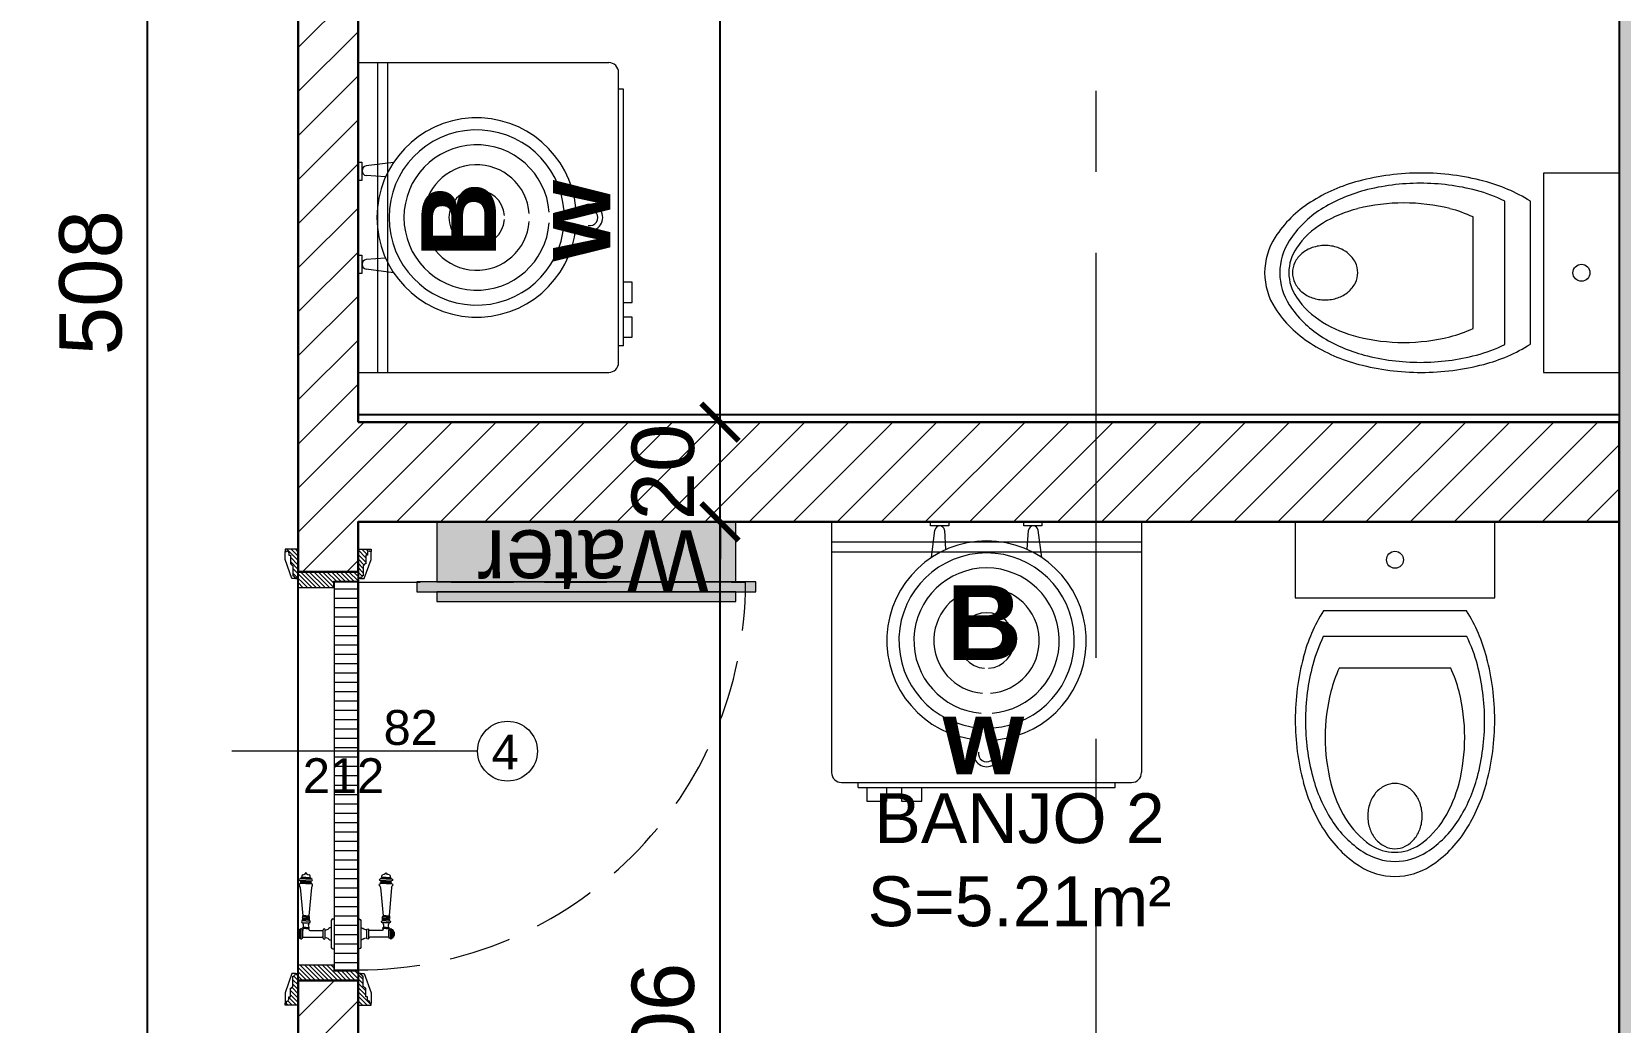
# Model space of a CAD drawing. Header units: centimetres. Extents: x 111832 to 117233, y -55119 to -48329.
# Drawn here: x 113245.9 to 113564.6, y -51906.7 to -51708 of the extents above; entities that cross this region are included whole.
import ezdxf

# ---------------------------------------------------------------- set-up
doc = ezdxf.new("R2010")
doc.units = ezdxf.units.CM
doc.header["$LTSCALE"] = 50
doc.header["$MEASUREMENT"] = 0
for name, pattern in [('AXES', [2, 1.25, -0.25, 0.25, -0.25]), ('CACHE', [0.375, 0.25, -0.125]), ('CONTINU', [0])]:
    doc.linetypes.add(name, pattern=pattern)
doc.layers.get('0').update_dxf_attribs({"color": 8})
for name, color, linetype in [('AXES', 10, 'AXES'), ('BETON COUPE', 3, 'CONTINU'), ('BETON TRAME', 252, 'Continuous'), ('COTE 50ème', 1, 'Continuous'), ('TEXTE', 7, 'Continuous')]:
    doc.layers.add(name, color=color, linetype=linetype)
for name, color, linetype, lineweight in [('BANJO', 160, 'Continuous', 9), ('door', 44, 'Continuous', 5), ('KASETAT_Pen_No__22', 8, 'Continuous', 50), ('MACONNERIE COUPE', 7, 'Continuous', 30), ('MACONNERIE HACHURE', 253, 'Continuous', 13), ('mobilimi', 8, 'Continuous', 9)]:
    doc.layers.add(name, color=color, linetype=linetype, lineweight=lineweight)
doc.layers.add('DEMOL', color=7, linetype='Continuous', lineweight=60, true_color=0xe6ac00)
doc.layers.add('KASETAT_Pen_No__176', color=7, linetype='Continuous', lineweight=15, true_color=0x93a0c6)
doc.layers.add('FMULT', color=150, linetype='Continuous', plot=False)
doc.styles.add('GENERATED_STYLE_1', font='arial.ttf')
doc.styles.add('RS_TEXT_1.50', font='arial.ttf', dxfattribs={"height": 12.5})
doc.styles.add('RS_TXT_50', font='arial.ttf', dxfattribs={"height": 12.5})
doc.dimstyles.new('RS_50CM_LINEAIRE', dxfattribs={"dimscale": 5, "dimtxt": 12.5, "dimasz": 1.5, "dimexe": 1, "dimexo": 2.5, "dimgap": 1, "dimtad": 1, "dimdec": 1, "dimrnd": 0.5, "dimdsep": 46, "dimtxsty": 'RS_TXT_50', "dimblk1": 'ARCHTICK', "dimblk2": 'ARCHTICK', "dimsah": 1, "dimcen": 2.5, "dimdle": 1, "dimclrt": 4, "dimadec": 0, "dimazin": 2, "dimtfac": 1, "dimtdec": 1, "dimtix": 1, "dimtmove": 2, "dimatfit": 3, "dimfxl": 1, "dimtolj": 1, "dimtzin": 0, "dimarcsym": 0})

# ---------------------------------------------------------------- blocks, each defined once
blk = doc.blocks.new('UniTAZZ_3')
at = {"layer": 'BANJO'}
for p, q in [((-152, 200), (-152, -200)), ((0, 200), (-152, 200)), ((0, -200), (0, 200)), ((-229.8, -144), (-229.8, 143.8)), ((-178.5, -143.6), (-178.5, 143.6)), ((-293.4, -111.7), (-293.4, 111.9)), ((-152, -200), (0, -200))]:
    blk.add_line(p, q, dxfattribs=at)
blk.add_circle((-76, 0), 17, dxfattribs=at)
for centre, radius, start, end in [((-397.3, -291.1), 491.2, 90, 104.7867), ((-397.3, -291.1), 491.2, 75.2133, 90), ((-435.1, -147.6), 342.9, 104.7867, 122.5078), ((-433.2, -132.6), 307.7, 104.7867, 122.5078), ((-399.2, -261.3), 440.9, 90, 104.7867), ((-399.2, -261.3), 440.9, 75.2133, 90), ((-365.2, -132.6), 307.7, 63.9053, 75.2133), ((-359.4, -147.6), 342.9, 58.1489, 75.2133), ((-492.9, -57), 235.4, 122.5078, 146.9765), ((-462, -120.6), 256.9, 104.1209, 121.2723), ((-432.4, -238.1), 378.1, 90, 104.1209), ((-432.4, -238.1), 378.1, 75.8791, 90), ((-402.8, -120.6), 256.9, 64.7964, 75.8791), ((-485, -51.2), 211.3, 122.5078, 146.9765), ((-507, -46.4), 170.2, 121.2723, 145.7058), ((-580.5, 0), 130.9, 146.9765, 180), ((-563.6, -0.1), 117.5, 146.9765, 180), ((-575.2, 0.1), 87.7, 145.7058, 180), ((-600.3, -4.6), 56.5, 129.8827, 153.6325), ((-594.2, -11.9), 66, 109.092, 129.8827), ((-590.2, -23.4), 78.1, 90, 109.092), ((-590.2, -23.4), 78.1, 70.908, 90), ((-586.2, -11.9), 66, 50.1173, 70.908), ((-580.1, -4.6), 56.5, 26.3675, 50.1173), ((-580.5, 0), 130.9, 180, 213.0235), ((-575.2, 0.1), 87.7, 180, 214.2942), ((-609.7, 0.1), 46, 153.6325, 180), ((-609.7, 0.1), 46, 180, 206.3675), ((-570.7, 0.1), 46, 0, 26.3675), ((-570.7, 0.1), 46, 333.6325, 0), ((-563.6, -0.1), 117.5, 180, 213.0235), ((-600.3, 4.7), 56.5, 206.3675, 230.1173), ((-580.1, 4.7), 56.5, 309.8827, 333.6325), ((-507, 46.6), 170.2, 214.2942, 238.7277), ((-594.2, 12), 66, 230.1173, 250.908), ((-590.2, 23.5), 78.1, 250.908, 270), ((-590.2, 23.5), 78.1, 270, 289.092), ((-586.2, 12), 66, 289.092, 309.8827), ((-492.9, 57), 235.4, 213.0235, 237.4922), ((-485, 51), 211.3, 213.0235, 237.4922), ((-433.2, 132.3), 307.7, 237.4922, 255.2133), ((-462, 120.7), 256.9, 238.7277, 255.8791), ((-402.8, 120.7), 256.9, 284.1209, 295.2036), ((-435.1, 147.6), 342.9, 237.4922, 255.2133), ((-432.4, 238.2), 378.1, 255.8791, 270), ((-432.4, 238.2), 378.1, 270, 284.1209), ((-365.2, 132.3), 307.7, 284.7867, 296.0947), ((-359.4, 147.6), 342.9, 284.7867, 301.8511), ((-397.3, 291.1), 491.2, 255.2133, 270), ((-399.2, 261.1), 440.9, 255.2133, 270), ((-399.2, 261.1), 440.9, 270, 284.7867), ((-397.3, 291.1), 491.2, 270, 284.7867)]:
    blk.add_arc(centre, radius, start, end, dxfattribs=at)
blk = doc.blocks.new('A$C7560ca7f')
at = {"layer": 'AXES', "lineweight": 5, "ltscale": 1.3}
blk.add_line((-495, 1580), (-495, -1344.97), dxfattribs=at)
blk = doc.blocks.new('_ArchTick')
at = {"color": 0, "linetype": 'ByBlock', "const_width": 0.15}
blk.add_lwpolyline([(-0.5, -0.5), (0.5, 0.5)], dxfattribs=at)
blk = doc.blocks.new('*D927')
at = {"layer": 'COTE 50ème', "color": 0, "lineweight": -2, "ltscale": 0.5, "transparency": 16777216}
for p, q in [((112450.11, -50327.36), (112450.11, -52042.36)), ((113381.87, -50332.36), (112445.11, -50332.36)), ((112611.87, -52037.36), (112445.11, -52037.36))]:
    blk.add_line(p, q, dxfattribs=at)
at = {"layer": 'Defpoints', "color": 0, "ltscale": 0.5, "transparency": 16777216}
for p in [(113394.37, -50332.36), (112450.11, -52037.36), (112624.37, -52037.36)]:
    blk.add_point(p, dxfattribs=at)
at = {"layer": 'COTE 50ème', "color": 0, "lineweight": -2, "ltscale": 0.5, "transparency": 16777216, "xscale": 7.5, "yscale": 7.5, "zscale": 7.5}
for p, rotation in [((112450.11, -50332.36), 90), ((112450.11, -52037.36), 270)]:
    blk.add_blockref('_ArchTick', p, dxfattribs=dict(at, rotation=rotation))
at = {"layer": 'COTE 50ème', "color": 4, "ltscale": 0.5, "transparency": 16777216, "insert": (112438.72, -51184.86), "char_height": 12.5, "attachment_point": 5, "rotation": 90, "style": 'RS_TXT_50'}
blk.add_mtext('\\A1;1705', dxfattribs=at)
blk = doc.blocks.new('*D957')
at = {"layer": 'COTE 50ème', "color": 0, "lineweight": -2, "ltscale": 0.5, "transparency": 16777216}
for p, q in [((113383.98, -52017.36), (113383.98, -51801.36)), ((113393.87, -51806.36), (113378.98, -51806.36)), ((113379.37, -52012.36), (113388.98, -52012.36))]:
    blk.add_line(p, q, dxfattribs=at)
at = {"layer": 'Defpoints', "color": 0, "ltscale": 0.5, "transparency": 16777216}
for p in [(113383.98, -51806.36), (113406.37, -51806.36), (113366.87, -52012.36)]:
    blk.add_point(p, dxfattribs=at)
at = {"layer": 'COTE 50ème', "color": 0, "lineweight": -2, "ltscale": 0.5, "transparency": 16777216, "xscale": 7.5, "yscale": 7.5, "zscale": 7.5}
for p, rotation in [((113383.98, -51806.36), 90), ((113383.98, -52012.36), 270)]:
    blk.add_blockref('_ArchTick', p, dxfattribs=dict(at, rotation=rotation))
at = {"layer": 'COTE 50ème', "color": 4, "ltscale": 0.5, "transparency": 16777216, "insert": (113372.6, -51909.36), "char_height": 12.5, "attachment_point": 5, "rotation": 90, "style": 'RS_TXT_50'}
blk.add_mtext('\\A1;206', dxfattribs=at)
blk = doc.blocks.new('*D958')
at = {"layer": 'COTE 50ème', "color": 0, "lineweight": -2, "ltscale": 0.5, "transparency": 16777216}
for p, q in [((113383.98, -51786.36), (113383.98, -51778.86)), ((113393.87, -51786.36), (113378.98, -51786.36)), ((113383.98, -51806.36), (113383.98, -51786.36)), ((113393.87, -51806.36), (113378.98, -51806.36)), ((113383.98, -51806.36), (113383.98, -51813.86))]:
    blk.add_line(p, q, dxfattribs=at)
at = {"layer": 'Defpoints', "color": 0, "ltscale": 0.5, "transparency": 16777216}
for p in [(113383.98, -51786.36), (113406.37, -51786.36), (113406.37, -51806.36)]:
    blk.add_point(p, dxfattribs=at)
at = {"layer": 'COTE 50ème', "color": 0, "lineweight": -2, "ltscale": 0.5, "transparency": 16777216, "xscale": 7.5, "yscale": 7.5, "zscale": 7.5}
for p, rotation in [((113383.98, -51786.36), 270), ((113383.98, -51806.36), 90)]:
    blk.add_blockref('_ArchTick', p, dxfattribs=dict(at, rotation=rotation))
at = {"layer": 'COTE 50ème', "color": 4, "ltscale": 0.5, "transparency": 16777216, "insert": (113372.6, -51796.36), "char_height": 12.5, "attachment_point": 5, "rotation": 90, "style": 'RS_TXT_50'}
blk.add_mtext('\\A1;20', dxfattribs=at)
blk = doc.blocks.new('*D959')
at = {"layer": 'COTE 50ème', "color": 0, "lineweight": -2, "ltscale": 0.5, "transparency": 16777216}
for p, q in [((113383.98, -51791.36), (113383.98, -51499.36)), ((113362.97, -51504.36), (113388.98, -51504.36)), ((113393.87, -51786.36), (113378.98, -51786.36))]:
    blk.add_line(p, q, dxfattribs=at)
at = {"layer": 'Defpoints', "color": 0, "ltscale": 0.5, "transparency": 16777216}
for p in [(113350.47, -51504.36), (113383.98, -51504.36), (113406.37, -51786.36)]:
    blk.add_point(p, dxfattribs=at)
at = {"layer": 'COTE 50ème', "color": 0, "lineweight": -2, "ltscale": 0.5, "transparency": 16777216, "xscale": 7.5, "yscale": 7.5, "zscale": 7.5}
for p, rotation in [((113383.98, -51504.36), 90), ((113383.98, -51786.36), 270)]:
    blk.add_blockref('_ArchTick', p, dxfattribs=dict(at, rotation=rotation))
at = {"layer": 'COTE 50ème', "color": 4, "ltscale": 0.5, "transparency": 16777216, "insert": (113372.6, -51645.36), "char_height": 12.5, "attachment_point": 5, "rotation": 90, "style": 'RS_TXT_50'}
blk.add_mtext('\\A1;282', dxfattribs=at)
blk = doc.blocks.new('*D968')
at = {"layer": 'COTE 50ème', "color": 0, "lineweight": -2, "ltscale": 0.5, "transparency": 16777216}
for p, q in [((113269.17, -52017.36), (113269.17, -51499.36)), ((113286.87, -51504.36), (113264.17, -51504.36)), ((113286.87, -52012.36), (113264.17, -52012.36))]:
    blk.add_line(p, q, dxfattribs=at)
at = {"layer": 'Defpoints', "color": 0, "ltscale": 0.5, "transparency": 16777216}
for p in [(113269.17, -51504.36), (113299.37, -51504.36), (113299.37, -52012.36)]:
    blk.add_point(p, dxfattribs=at)
at = {"layer": 'COTE 50ème', "color": 0, "lineweight": -2, "ltscale": 0.5, "transparency": 16777216, "xscale": 7.5, "yscale": 7.5, "zscale": 7.5}
for p, rotation in [((113269.17, -51504.36), 90), ((113269.17, -52012.36), 270)]:
    blk.add_blockref('_ArchTick', p, dxfattribs=dict(at, rotation=rotation))
at = {"layer": 'COTE 50ème', "color": 4, "ltscale": 0.5, "transparency": 16777216, "insert": (113257.79, -51758.36), "char_height": 12.5, "attachment_point": 5, "rotation": 90, "style": 'RS_TXT_50'}
blk.add_mtext('\\A1;508', dxfattribs=at)
blk = doc.blocks.new('door900')
at = {"color": 0}
for p, q in [((-9.3, 67.7), (9.3, 67.7)), ((9.3, 65.2), (-9.3, 65.2)), ((-6.8, 71.5), (-6.8, 70.2)), ((-5.5, 71.5), (-6.8, 71.5)), ((-6.8, 70.2), (6.8, 70.2)), ((-5.5, 71.5), (5.5, 71.5)), ((5.5, 71.5), (6.8, 71.5)), ((6.8, 71.5), (6.8, 70.2)), ((22.5, 63.8), (22.5, 49.8)), ((26.5, 56.8), (26.5, 63.8)), ((26.5, 63.8), (29.1, 63.8)), ((26.5, 63.8), (29.1, 63.8)), ((29.1, 63.8), (29.1, 62.8)), ((92.8, 68.1), (36.2, 62.8)), ((101.2, 67.3), (103.2, 68)), ((101.2, 56.8), (101.2, 67.3)), ((103.2, 68), (103.2, 67.7)), ((103.2, 56.8), (103.2, 68)), ((106.5, 68), (105.5, 67.3)), ((105.5, 56.8), (105.5, 67.3)), ((106.5, 56.8), (106.5, 68)), ((110.7, 68), (111.8, 67.3)), ((110.7, 56.8), (110.7, 68)), ((111.8, 56.8), (111.8, 67.3)), ((111.8, 66.2), (113.3, 66.2)), ((113.3, 56.8), (113.3, 66.2)), ((-6.8, 62.7), (-6.8, 24)), ((-6.8, 62.7), (6.8, 62.7)), ((8.7, 62.7), (6.8, 62.7)), ((6.8, 49.1), (6.8, 24)), ((8.7, 50.9), (8.7, 50.9)), ((10.5, 56.8), (10.5, 62.5)), ((10.5, 56.8), (10.5, 51.1)), ((12.7, 56.8), (12.7, 62.5)), ((12.7, 56.8), (12.7, 51.1)), ((26.5, 56.8), (26.5, 49.8)), ((26.5, 49.8), (29.1, 49.8)), ((26.5, 49.8), (29.1, 49.8)), ((29.1, 62.8), (29.1, 56.8)), ((29.1, 50.8), (29.1, 56.8)), ((29.1, 50.8), (29.1, 49.8)), ((29.1, 49.8), (29.1, 49.8)), ((31.1, 62.8), (31.1, 56.8)), ((31.1, 50.8), (31.1, 56.8)), ((34.1, 56.8), (34.1, 62.8)), ((34.1, 62.8), (34.1, 56.8)), ((34.1, 50.8), (34.1, 56.8)), ((34.1, 56.8), (34.1, 50.8)), ((36.2, 56.8), (36.2, 62.8)), ((36.2, 56.8), (36.2, 50.8)), ((92.8, 45.5), (36.2, 50.8)), ((101.2, 56.8), (101.2, 46.3)), ((101.2, 46.3), (103.2, 45.7)), ((103.2, 56.8), (103.2, 46.3)), ((103.2, 45.9), (103.2, 45.7)), ((105.5, 56.8), (105.5, 46.3)), ((106.5, 45.7), (105.5, 46.3)), ((106.5, 56.8), (106.5, 45.7)), ((110.7, 56.8), (110.7, 45.7)), ((110.7, 45.7), (111.8, 46.3)), ((111.8, 56.8), (111.8, 46.3)), ((111.8, 47.5), (113.3, 47.5)), ((113.3, 56.8), (113.3, 47.5)), ((120.5, 56.8), (120.5, 58.6)), ((120.5, 56.8), (120.5, 55)), ((-30, 3), (-30, 0)), ((30, 0), (-30, 0)), ((27, 6), (-27, 6)), ((-8.3, 22.3), (8.3, 22.3)), ((-8.3, 18.3), (8.3, 18.3)), ((30, 3), (30, 0))]:
    blk.add_line(p, q, dxfattribs=at)
for centre, radius, start, end in [((-9.3, 66.5), 1.25, 90, 270), ((-6.8, 67.7), 2.51, 90.115, 179.885), ((-6.8, 65.2), 2.51, 180.115, 269.885), ((0, 64), 9.29, 53.4104, 126.5896), ((6.8, 67.7), 2.51, 0.115, 89.885), ((6.8, 65.2), 2.51, 270.115, 359.885), ((9.3, 66.5), 1.25, 270, 90), ((16.7, 70.5), 8.83, 243.5466, 311.3694), ((24.5, 63.7), 2.01, 4.1469, 175.8531), ((30.1, 62.8), 1.03, 0, 180.0014), ((32.6, 62.8), 1.48, 0, 180), ((35.2, 62.8), 1.03, 0, 180), ((93.1, 72.5), 4.4, 266.3976, 315.6468), ((98.3, 67.4), 2.89, 358.3861, 135.6468), ((104.3, 67.6), 1.15, 170.914, 348.1019), ((108.6, 68), 2.1, 0, 180), ((115.5, 62.5), 2.84, 13.4568, 140.4953), ((8.7, 49), 1.91, 88.7426, 178.1515), ((8.6, 64.9), 2.15, 272.7029, 297.6142), ((8.6, 48.8), 2.15, 62.3858, 87.2971), ((10, 62.5), 0.561, 3.7097, 127.9634), ((10, 51.1), 0.561, 232.0366, 356.2903), ((11.6, 62.5), 1.1, 0.0106, 179.9894), ((11.6, 51.1), 1.1, 180.0106, 359.9894), ((16.7, 43.2), 8.83, 48.6306, 116.4534), ((24.5, 50), 2.01, 184.1469, 355.8531), ((30.1, 50.8), 1.03, 179.9972, 0), ((32.6, 50.8), 1.48, 180, 0), ((32.6, 62.8), 1.48, 1.563306237032948e-10, 2.08440831604393e-10), ((35.2, 50.8), 1.03, 180, 0), ((93.1, 41.1), 4.4, 44.3532, 93.6024), ((98.3, 46.2), 2.89, 224.3532, 1.6139), ((104.3, 46.1), 1.15, 11.8981, 189.086), ((108.6, 45.7), 2.1, 180, 0), ((115.5, 51.2), 2.84, 219.5047, 346.5432), ((127.9, 65.2), 9.88, 191.9991, 221.6757), ((127.9, 48.5), 9.88, 138.3243, 168.0009), ((120.5, 56.8), 1.79, 0, 90), ((120.5, 56.8), 1.79, 270, 0), ((-27, 3), 3, 90, 180), ((-6.8, 6), 6, 130.5908, 180), ((-16.6, 16.6), 8.41, 314.3689, 12.0705), ((-8.3, 20.3), 2, 90, 270), ((-8.5, 24), 1.71, 275.059, 359.7825), ((8.5, 24), 1.71, 180.2175, 264.941), ((16.6, 16.6), 8.41, 167.9295, 225.6311), ((8.3, 20.3), 2, 270, 90), ((6.8, 6), 6, 0, 49.4092), ((27, 3), 3, 0, 90)]:
    blk.add_arc(centre, radius, start, end, dxfattribs=at)

msp = doc.modelspace()

# ---------------------------------------------------------------- hatches: boundary and pattern name
at = {"layer": 'BETON TRAME', "transparency": 33554559}
h = msp.add_hatch(color=256, dxfattribs=at)
h.dxf.hatch_style = 1
h.paths.add_polyline_path([(113494.37, -51297.36), (113459.37, -51297.36), (113459.37, -50822.36), (113989.37, -50822.36), (113989.37, -51297.36), (113954.37, -51297.36), (113954.37, -50862.36), (113744.37, -50862.36), (113744.37, -51192.36), (113704.37, -51192.36), (113704.37, -50862.36), (113494.37, -50862.36)])
h.paths.add_polyline_path([(113859.37, -52037.36), (113884.37, -52037.36), (113884.37, -51532.36), (113859.37, -51532.36)])
h.paths.add_polyline_path([(113564.37, -52037.36), (113589.37, -52037.36), (113589.37, -51532.36), (113564.37, -51532.36)])
h.paths.add_polyline_path([(113994.37, -52012.36), (113884.37, -52012.36), (113884.37, -52037.36), (113994.37, -52037.36)])
h.paths.add_polyline_path([(114454.37, -52012.36), (114354.37, -52012.36), (114354.37, -52037.36), (114454.37, -52037.36)])
h.paths.add_polyline_path([(114694.37, -51947.36), (114719.37, -51947.36), (114719.37, -52037.36), (114694.37, -52037.36)])
h.paths.add_polyline_path([(114719.37, -51527.36), (114694.37, -51527.36), (114694.37, -51670.47), (114719.37, -51670.47)])
h.paths.add_polyline_path([(114719.37, -51207.36), (114694.37, -51207.36), (114694.37, -51347.36), (114719.37, -51347.36)])
h.paths.add_polyline_path([(114719.37, -50960.36), (114639.37, -50960.36), (114639.37, -50985.36), (114694.37, -50985.36), (114694.37, -51012.36), (114719.37, -51012.36)])
h.paths.add_polyline_path([(114354.37, -50960.36), (114284.37, -50960.36), (114284.37, -50985.36), (114354.37, -50985.36)])
h.paths.add_polyline_path([(114199.37, -50960.36), (114184.37, -50960.36), (114184.37, -50985.36), (114199.37, -50985.36)])
h.paths.add_polyline_path([(113249.26, -50960.36), (113264.37, -50960.36), (113264.37, -50985.36), (113249.26, -50985.36)])
h.paths.add_polyline_path([(113094.37, -50960.36), (113164.37, -50960.36), (113164.37, -50985.36), (113094.37, -50985.36)])
h.paths.add_polyline_path([(112729.37, -50960.36), (112809.37, -50960.36), (112809.37, -50985.36), (112754.37, -50985.36), (112754.37, -51032.36), (112729.37, -51032.36)])
h.paths.add_polyline_path([(112729.37, -51207.36), (112754.37, -51207.36), (112754.37, -51347.36), (112729.37, -51347.36)])
h.paths.add_polyline_path([(112754.37, -51947.36), (112729.37, -51947.36), (112729.37, -52037.36), (112754.37, -52037.36)])
h.paths.add_polyline_path([(112994.37, -52012.36), (112994.37, -52037.36), (113094.37, -52037.36), (113094.37, -52012.36)])
h.paths.add_polyline_path([(113564.37, -52012.36), (113454.37, -52012.36), (113454.37, -52037.36), (113564.37, -52037.36)])
h.paths.add_polyline_path([(112729.37, -51527.36), (112754.37, -51527.36), (112754.37, -51670.47), (112729.37, -51670.47)])
h.paths.add_polyline_path([(112919.37, -51587.36), (112979.37, -51587.36), (112979.37, -51612.36), (112919.37, -51612.36)])
h.paths.add_polyline_path([(113104.37, -51587.36), (113164.37, -51587.36), (113164.37, -51612.36), (113104.37, -51612.36)])
h.paths.add_polyline_path([(114344.37, -51587.36), (114284.37, -51587.36), (114284.37, -51612.36), (114344.37, -51612.36)])
h.paths.add_polyline_path([(114529.37, -51587.36), (114469.37, -51587.36), (114469.37, -51612.36), (114529.37, -51612.36)])
at = {"layer": 'door'}
h = msp.add_hatch(dxfattribs=at)
h.set_pattern_fill('ANSI31', color=256, scale=5, angle=1170)
h.set_pattern_definition([(135, (-56134.97024, -149014.72775), (-0.4419417382, -0.4419417382), [])])
edge = h.paths.add_edge_path()
edge.add_line((113297.48, -51812.61), (113297.48, -51813.03))
edge.add_line((113297.48, -51813.03), (113297.8, -51813.03))
edge.add_line((113297.8, -51813.03), (113297.8, -51814.79))
edge.add_line((113297.8, -51814.79), (113298.01, -51814.79))
edge.add_arc((113298.32, -51814.79), 0.314, 540, 630)
edge.add_line((113298.32, -51815.11), (113298.32, -51817.2))
edge.add_line((113298.32, -51817.2), (113298.53, -51817.2))
edge.add_arc((113298.84, -51817.2), 0.314, 540, 630)
edge.add_line((113298.84, -51817.51), (113298.84, -51817.72))
edge.add_line((113298.84, -51817.72), (113299.37, -51817.72))
edge.add_line((113299.37, -51817.72), (113299.37, -51811.86))
edge.add_line((113299.37, -51811.86), (113296.75, -51811.86))
edge.add_line((113296.75, -51811.86), (113296.75, -51812.27))
edge.add_line((113296.75, -51812.27), (113297.06, -51812.27))
edge.add_line((113297.06, -51812.27), (113297.06, -51812.19))
edge.add_arc((113297.06, -51812.61), 0.419, 360, 450, ccw=False)
h.paths.add_polyline_path([(113299.37, -51816.36), (113299.37, -51819.51), (113306.55, -51819.51), (113306.55, -51818.25), (113311.37, -51818.25), (113311.37, -51816.36)])
edge = h.paths.add_edge_path()
edge.add_line((113313.25, -51812.61), (113313.25, -51813.03))
edge.add_line((113313.25, -51813.03), (113312.94, -51813.03))
edge.add_line((113312.94, -51813.03), (113312.94, -51814.79))
edge.add_line((113312.94, -51814.79), (113312.73, -51814.79))
edge.add_arc((113312.41, -51814.79), 0.314, 270, 360, ccw=False)
edge.add_line((113312.41, -51815.11), (113312.41, -51817.2))
edge.add_line((113312.41, -51817.2), (113312.21, -51817.2))
edge.add_arc((113311.89, -51817.2), 0.314, 270, 360, ccw=False)
edge.add_line((113311.89, -51817.51), (113311.89, -51817.72))
edge.add_line((113311.89, -51817.72), (113311.37, -51817.72))
edge.add_line((113311.37, -51817.72), (113311.37, -51811.86))
edge.add_line((113311.37, -51811.86), (113313.99, -51811.86))
edge.add_line((113313.99, -51811.86), (113313.99, -51812.27))
edge.add_line((113313.99, -51812.27), (113313.67, -51812.27))
edge.add_line((113313.67, -51812.27), (113313.67, -51812.19))
edge.add_arc((113313.67, -51812.61), 0.419, 450, 540)
h = msp.add_hatch(dxfattribs=at)
h.set_pattern_fill('ANSI31', color=256, scale=15, angle=675)
h.set_pattern_definition([(360, (-100182.4027, 44483.9754), (2e-15, 1.875), [])])
h.paths.add_polyline_path([(113306.6, -51818.46), (113306.6, -51896.26), (113311.31, -51896.26), (113311.31, -51818.46)])
h = msp.add_hatch(dxfattribs=at)
h.set_pattern_fill('ANSI31', color=256, scale=5, angle=1170)
h.set_pattern_definition([(135, (-56134.97024, -149024.7396), (-0.4419417382, -0.4419417382), [])])
h.paths.add_polyline_path([(113299.37, -51898.35), (113299.37, -51895.21), (113306.55, -51895.21), (113306.55, -51896.46), (113311.37, -51896.46), (113311.37, -51898.35)])
edge = h.paths.add_edge_path()
edge.add_line((113297.48, -51902.1), (113297.48, -51901.68))
edge.add_line((113297.48, -51901.68), (113297.8, -51901.68))
edge.add_line((113297.8, -51901.68), (113297.8, -51899.92))
edge.add_line((113297.8, -51899.92), (113298.01, -51899.92))
edge.add_arc((113298.32, -51899.92), 0.314, 450, 540, ccw=False)
edge.add_line((113298.32, -51899.61), (113298.32, -51897.51))
edge.add_line((113298.32, -51897.51), (113298.53, -51897.51))
edge.add_arc((113298.84, -51897.51), 0.314, 90, 180, ccw=False)
edge.add_line((113298.84, -51897.2), (113298.84, -51896.99))
edge.add_line((113298.84, -51896.99), (113299.37, -51896.99))
edge.add_line((113299.37, -51896.99), (113299.37, -51903.35))
edge.add_line((113299.37, -51903.35), (113296.75, -51903.35))
edge.add_line((113296.75, -51903.35), (113296.75, -51902.94))
edge.add_line((113296.75, -51902.94), (113297.06, -51902.94))
edge.add_line((113297.06, -51902.94), (113297.06, -51902.52))
edge.add_arc((113297.06, -51902.1), 0.419, 270, 360)
edge = h.paths.add_edge_path()
edge.add_line((113313.25, -51902.1), (113313.25, -51901.68))
edge.add_line((113313.25, -51901.68), (113312.94, -51901.68))
edge.add_line((113312.94, -51901.68), (113312.94, -51899.92))
edge.add_line((113312.94, -51899.92), (113312.73, -51899.92))
edge.add_arc((113312.41, -51899.92), 0.314, 360, 450)
edge.add_line((113312.41, -51899.61), (113312.41, -51897.51))
edge.add_line((113312.41, -51897.51), (113312.21, -51897.51))
edge.add_arc((113311.89, -51897.51), 0.314, 360, 450)
edge.add_line((113311.89, -51897.2), (113311.89, -51896.99))
edge.add_line((113311.89, -51896.99), (113311.37, -51896.99))
edge.add_line((113311.37, -51896.99), (113311.37, -51903.35))
edge.add_line((113311.37, -51903.35), (113313.99, -51903.35))
edge.add_line((113313.99, -51903.35), (113313.99, -51902.94))
edge.add_line((113313.99, -51902.94), (113313.67, -51902.94))
edge.add_line((113313.67, -51902.94), (113313.67, -51902.52))
edge.add_arc((113313.67, -51902.1), 0.419, 180, 270, ccw=False)
at = {"layer": 'KASETAT_Pen_No__176', "linetype": 'Continuous', "lineweight": 0, "true_color": 0x139b48}
msp.add_hatch(color=114, dxfattribs=at).paths.add_polyline_path([(113327.15, -51822.36), (113387.15, -51822.36), (113387.15, -51820.36), (113391.15, -51820.36), (113391.15, -51818.36), (113387.15, -51818.36), (113387.15, -51806.36), (113327.15, -51806.36), (113327.15, -51818.36), (113323.15, -51818.36), (113323.15, -51820.36), (113327.15, -51820.36)])
at = {"layer": 'MACONNERIE HACHURE'}
h = msp.add_hatch(dxfattribs=at)
h.set_pattern_fill('ANSI31', color=256, scale=50, style=0)
h.set_pattern_definition([(45, (0, 5835.283), (-4.41941738, 4.41941738), [])])
h.paths.add_polyline_path([(114184.37, -50957.36), (114184.37, -50947.36), (114284.37, -50947.36), (114284.37, -50997.36), (114184.37, -50997.36), (114184.37, -50987.36), (114269.37, -50987.36), (114269.37, -50957.36)])
h.paths.add_polyline_path([(112729.37, -52037.36), (112649.37, -52037.36), (112649.37, -52012.36), (112729.37, -52012.36)])
h.paths.add_polyline_path([(114719.37, -52037.36), (114799.37, -52037.36), (114799.37, -52012.36), (114719.37, -52012.36)])
h.paths.add_polyline_path([(114799.37, -52012.36), (114824.37, -52012.36), (114824.37, -51972.36), (114799.37, -51972.36)])
h.paths.add_polyline_path([(114694.37, -51940.47), (114719.37, -51940.47), (114719.37, -51947.36), (114694.37, -51947.36)])
h.paths.add_polyline_path([(112729.37, -51940.47), (112754.37, -51940.47), (112754.37, -51947.36), (112729.37, -51947.36)])
h.paths.add_polyline_path([(113757.37, -50822.36), (113757.37, -50707.36), (113691.37, -50707.36), (113691.37, -50822.36), (113711.37, -50822.36), (113711.37, -50727.36), (113737.37, -50727.36), (113737.37, -50822.36)])
h.paths.add_polyline_path([(113459.37, -50332.36), (113394.37, -50332.36), (113394.37, -50472.36), (113419.37, -50472.36), (113419.37, -50357.36), (113459.37, -50357.36)])
h.paths.add_polyline_path([(113989.37, -50332.36), (114054.37, -50332.36), (114054.37, -50472.36), (114029.37, -50472.36), (114029.37, -50357.36), (113989.37, -50357.36)])
h.paths.add_polyline_path([(114459.37, -50960.36), (114354.37, -50960.36), (114354.37, -50985.36), (114459.37, -50985.36)])
h.paths.add_polyline_path([(112989.37, -50960.36), (113094.37, -50960.36), (113094.37, -50985.36), (112989.37, -50985.36)])
h.paths.add_polyline_path([(114719.37, -51192.47), (114694.37, -51192.47), (114694.37, -51207.36), (114719.37, -51207.36)])
h.paths.add_polyline_path([(112649.37, -50752.25), (112624.37, -50752.25), (112624.37, -50697.36), (112649.37, -50697.36)])
h.paths.add_polyline_path([(112649.37, -51007.36), (112624.37, -51007.36), (112624.37, -50937.36), (112649.37, -50937.36)])
h.paths.add_polyline_path([(112649.37, -51192.47), (112624.37, -51192.47), (112624.37, -51347.36), (112649.37, -51347.36)])
h.paths.add_polyline_path([(112649.37, -51592.36), (112624.37, -51592.36), (112624.37, -51552.36), (112649.37, -51552.36)])
h.paths.add_polyline_path([(114799.37, -50752.25), (114824.37, -50752.25), (114824.37, -50697.36), (114799.37, -50697.36)])
h.paths.add_polyline_path([(114799.37, -51007.36), (114824.37, -51007.36), (114824.37, -50937.36), (114799.37, -50937.36)])
h.paths.add_polyline_path([(114799.37, -51192.47), (114824.37, -51192.47), (114824.37, -51347.36), (114799.37, -51347.36)])
h.paths.add_polyline_path([(114799.37, -51600.36), (114824.37, -51600.36), (114824.37, -51552.36), (114799.37, -51552.36)])
h.paths.add_polyline_path([(112754.37, -51587.36), (112919.37, -51587.36), (112919.37, -51612.36), (112754.37, -51612.36)])
h.paths.add_polyline_path([(112979.37, -51587.36), (112982.4, -51587.36), (112982.4, -51612.36), (112979.37, -51612.36)])
h.paths.add_polyline_path([(113077.4, -51587.36), (113104.37, -51587.36), (113104.37, -51612.36), (113077.4, -51612.36)])
h.paths.add_polyline_path([(114469.37, -51587.36), (114466.34, -51587.36), (114466.34, -51612.36), (114469.37, -51612.36)])
h.paths.add_polyline_path([(114371.34, -51587.36), (114344.37, -51587.36), (114344.37, -51612.36), (114371.34, -51612.36)])
h.paths.add_polyline_path([(114004.37, -50960.36), (113989.37, -50960.36), (113989.37, -50985.36), (114004.37, -50985.36)])
h.paths.add_polyline_path([(112729.37, -51192.47), (112754.37, -51192.47), (112754.37, -51207.36), (112729.37, -51207.36)])
h.paths.add_polyline_path([(113189.37, -51417.36), (113177.37, -51417.36), (113177.37, -51587.44), (113164.37, -51587.36), (113164.37, -51612.36), (113189.37, -51612.36), (113189.37, -51504.36), (113199.37, -51504.36), (113199.37, -51492.36), (113189.37, -51492.36)])
h.paths.add_polyline_path([(113177.37, -51290.36), (113177.37, -51280.36), (113189.37, -51280.36), (113189.37, -51325.36), (113177.37, -51325.36), (113177.37, -51315.36), (112754.37, -51315.36), (112754.37, -51290.36)])
h.paths.add_polyline_path([(113444.37, -50960.36), (113459.37, -50960.36), (113459.37, -50985.36), (113444.37, -50985.36)])
h.paths.add_polyline_path([(113291.37, -51166.36), (113313.37, -51166.36), (113313.37, -51275.36), (113459.37, -51275.36), (113459.37, -51287.36), (113301.37, -51287.36), (113301.37, -51178.36), (113291.37, -51178.36)])
h.paths.add_polyline_path([(113177.37, -51188.36), (113189.37, -51188.36), (113189.37, -51178.36), (113199.37, -51178.36), (113199.37, -51166.36), (113189.37, -51166.36), (113189.37, -50997.36), (113264.77, -50997.36), (113264.77, -50987.36), (113179.37, -50987.36), (113179.37, -50957.36), (113264.77, -50957.36), (113264.77, -50947.36), (113164.37, -50947.36), (113164.37, -50987.36), (113177.37, -50987.36)])
h.paths.add_polyline_path([(113459.37, -51492.36), (113459.37, -51397.36), (113494.37, -51397.36), (113494.37, -51553.36), (113564.37, -51553.36), (113564.37, -51565.36), (113459.37, -51565.36), (113459.37, -51504.36), (113449.37, -51504.36), (113449.37, -51492.36)])
h.paths.add_polyline_path([(114454.37, -52012.36), (114694.37, -52012.36), (114694.37, -52037.36), (114454.37, -52037.36)])
h.paths.add_polyline_path([(114119.37, -51737.36), (114119.37, -51712.36), (114119.37, -51712.36), (114119.37, -51672.36), (114107.37, -51672.36), (114107.37, -51682.36), (114097.37, -51682.36), (114097.37, -51694.36), (114107.37, -51694.36), (114107.37, -51842.36), (113884.37, -51842.36), (113884.37, -51862.36), (114107.37, -51862.36), (114107.37, -51870.36), (114119.37, -51870.36)])
h.paths.add_polyline_path([(114694.37, -51012.36), (114719.37, -51012.36), (114719.37, -51032.36), (114694.37, -51032.36)])
h.paths.add_polyline_path([(113311.37, -51786.36), (113564.37, -51786.36), (113564.37, -51806.36), (113311.37, -51806.36), (113311.37, -51816.36), (113299.37, -51816.36), (113299.37, -51504.36), (113291.37, -51504.36), (113291.37, -51492.36), (113367.37, -51492.36), (113367.37, -51504.36), (113311.37, -51504.36)])
h.paths.add_polyline_path([(113454.37, -52012.36), (113311.37, -52012.36), (113311.37, -51898.36), (113299.37, -51898.36), (113299.37, -52012.36), (113274.37, -52012.36), (113274.37, -52037.36), (113454.37, -52037.36)])
h.paths.add_polyline_path([(113537.7, -51192.36), (113494.37, -51192.36), (113494.37, -51152.36), (113537.7, -51152.36)])
h.paths.add_polyline_path([(113704.37, -51192.36), (113664.37, -51192.36), (113664.37, -51152.36), (113704.37, -51152.36)])
h.paths.add_polyline_path([(113911.03, -51192.36), (113954.37, -51192.36), (113954.37, -51152.36), (113911.03, -51152.36)])
h.paths.add_polyline_path([(113744.37, -51192.36), (113784.37, -51192.36), (113784.37, -51152.36), (113744.37, -51152.36)])
h.paths.add_polyline_path([(113589.37, -52012.36), (113609.37, -52012.36), (113609.37, -52037.36), (113589.37, -52037.36)])
h.paths.add_polyline_path([(113977.37, -51565.36), (113977.37, -51694.36), (114015.37, -51694.36), (114015.37, -51682.36), (113989.37, -51682.36), (113989.37, -51534.5), (114107.37, -51534.5), (114107.37, -51590.36), (114119.37, -51590.36), (114119.37, -51522.36), (113989.37, -51522.5), (113989.37, -51397.36), (113954.37, -51397.36), (113954.37, -51553.36), (113884.37, -51553.36), (113884.37, -51565.36)])
h.paths.add_polyline_path([(112754.37, -52012.36), (112814.37, -52012.36), (112814.37, -52037.36), (112754.37, -52037.36)])
h.paths.add_polyline_path([(113709.37, -52012.36), (113859.37, -52012.36), (113859.37, -52037.36), (113709.37, -52037.36)])
h.paths.add_polyline_path([(113994.37, -52012.36), (114107.37, -52012.36), (114107.37, -51952.36), (114119.37, -51952.36), (114119.37, -52012.36), (114354.37, -52012.36), (114354.37, -52037.36), (113994.37, -52037.36)])
h.paths.add_polyline_path([(113589.37, -51532.36), (113589.37, -51482.36), (113674.37, -51482.36), (113674.37, -51462.36), (113564.37, -51462.36), (113564.37, -51532.36)])
h.paths.add_polyline_path([(113774.37, -51462.36), (113884.37, -51462.36), (113884.37, -51532.36), (113859.37, -51532.36), (113859.37, -51482.36), (113774.37, -51482.36)])

# ---------------------------------------------------------------- linework, layer by layer
at = {"layer": 'BANJO'}
for p, q in [((113311.37, -51714.2), (113361.65, -51714.2)), ((113311.37, -51776.36), (113311.37, -51714.2)), ((113315.37, -51776.36), (113315.37, -51714.2)), ((113317.37, -51776.36), (113317.37, -51714.2)), ((113363.65, -51774.36), (113363.65, -51716.2)), ((113364.65, -51719.51), (113363.65, -51719.51)), ((113364.65, -51771.06), (113364.65, -51719.51)), ((113318.51, -51734.22), (113313, -51734.91)), ((113316.91, -51737.13), (113313, -51736.88)), ((113357.37, -51742.68), (113351.5, -51744.3)), ((113357.37, -51747.88), (113351.5, -51746.27)), ((113316.91, -51753.43), (113313, -51753.68)), ((113318.51, -51756.35), (113313, -51755.65)), ((113366.39, -51758.27), (113364.65, -51758.27)), ((113366.39, -51762.32), (113366.39, -51758.27)), ((113364.65, -51762.32), (113366.39, -51762.32)), ((113366.39, -51765.27), (113364.65, -51765.27)), ((113366.39, -51769.32), (113366.39, -51765.27)), ((113364.65, -51771.06), (113363.65, -51771.06)), ((113364.65, -51769.32), (113366.39, -51769.32)), ((113311.37, -51776.36), (113361.65, -51776.36)), ((113406.37, -51806.36), (113406.37, -51856.65)), ((113406.37, -51806.36), (113468.53, -51806.36)), ((113468.53, -51806.36), (113468.53, -51856.65)), ((113406.37, -51810.36), (113468.53, -51810.36)), ((113426.38, -51813.51), (113427.07, -51807.99)), ((113429.3, -51811.91), (113429.05, -51807.99)), ((113445.6, -51811.91), (113445.85, -51807.99)), ((113448.51, -51813.51), (113447.82, -51807.99)), ((113406.37, -51812.36), (113468.53, -51812.36)), ((113434.85, -51852.37), (113436.46, -51846.49)), ((113440.05, -51852.37), (113438.43, -51846.49)), ((113408.37, -51858.65), (113466.53, -51858.65)), ((113411.67, -51859.65), (113411.67, -51858.65)), ((113411.67, -51859.65), (113463.22, -51859.65)), ((113413.41, -51859.65), (113413.41, -51862.41)), ((113417.46, -51862.41), (113417.46, -51859.65)), ((113420.41, -51859.65), (113420.41, -51862.41)), ((113424.46, -51862.41), (113424.46, -51859.65)), ((113463.22, -51859.65), (113463.22, -51858.65)), ((113413.41, -51862.41), (113417.46, -51862.41)), ((113420.41, -51862.41), (113424.46, -51862.41))]:
    msp.add_line(p, q, dxfattribs=at)
for points in [[(113311.37, -51737.83), (113311.37, -51734.17), (113312.17, -51734.17), (113312.17, -51737.83)], [(113311.37, -51756.5), (113311.37, -51752.84), (113312.17, -51752.84), (113312.17, -51756.5)], [(113426.23, -51806.37), (113429.89, -51806.37), (113429.89, -51807.17), (113426.23, -51807.17)], [(113444.9, -51806.36), (113448.56, -51806.36), (113448.56, -51807.16), (113444.9, -51807.16)]]:
    msp.add_lwpolyline(points, close=True, dxfattribs=at)
for centre, radius, start, end in [((113361.65, -51716.2), 2, 0, 90), ((113335.17, -51745.28), 20, 5.6501, 354.3499), ((113335.17, -51745.28), 17.58, 4.3008, 355.6992), ((113335.17, -51745.28), 14.58, 4.3008, 355.6992), ((113313.18, -51735.9), 1, 100.3544, 259.6456), ((113335.17, -51745.28), 10.58, 4.3008, 355.6992), ((113335.17, -51745.28), 5.58, 4.3008, 355.6992), ((113357.83, -51745.28), 2.64, 259.9738, 100.0262), ((113351.68, -51745.28), 1, 100.3544, 259.6456), ((113357.83, -51745.28), 1.64, 259.9738, 100.0262), ((113313.18, -51754.67), 1, 100.3544, 259.6456), ((113361.65, -51774.36), 2, 270, 0), ((113428.06, -51808.17), 1, 10.3544, 169.6456), ((113446.83, -51808.17), 1, 10.3544, 169.6456), ((113437.45, -51830.17), 20, 275.6501, 264.3499), ((113437.45, -51830.17), 17.58, 274.3008, 265.6992), ((113437.45, -51830.17), 14.58, 274.3008, 265.6992), ((113437.45, -51830.17), 10.58, 274.3008, 265.6992), ((113437.45, -51830.17), 5.58, 274.3008, 265.6992), ((113437.45, -51846.67), 1, 10.3544, 169.6456), ((113437.45, -51852.83), 2.64, 169.9738, 10.0262), ((113437.45, -51852.83), 1.64, 169.9738, 10.0262), ((113408.37, -51856.65), 2, 180, 270), ((113466.53, -51856.65), 2, 270, 0)]:
    msp.add_arc(centre, radius, start, end, dxfattribs=at)
at = {"layer": 'BETON COUPE'}
msp.add_lwpolyline([(113564.37, -52037.36), (113589.37, -52037.36), (113589.37, -51532.36), (113564.37, -51532.36)], close=True, dxfattribs=at)
at = {"layer": 'door', "linetype": 'CACHE'}
msp.add_line((113311.31, -51818.46), (113389.11, -51818.46), dxfattribs=at)
at = {"layer": 'door'}
msp.add_line((113335.36, -51852.35), (113286.04, -51852.35), dxfattribs=at)
for points in [[(113297.48, -51812.61), (113297.48, -51813.03), (113297.8, -51813.03), (113297.8, -51814.79), (113298.01, -51814.79, 0.414214), (113298.32, -51815.11), (113298.32, -51817.2), (113298.53, -51817.2, 0.414214), (113298.84, -51817.51), (113298.84, -51817.72), (113299.37, -51817.72), (113299.37, -51811.86), (113296.75, -51811.86), (113296.75, -51812.27), (113297.06, -51812.27), (113297.06, -51812.19, -0.414214), (113297.48, -51812.61)], [(113313.25, -51812.61), (113313.25, -51813.03), (113312.94, -51813.03), (113312.94, -51814.79), (113312.73, -51814.79, -0.414214), (113312.41, -51815.11), (113312.41, -51817.2), (113312.21, -51817.2, -0.414214), (113311.89, -51817.51), (113311.89, -51817.72), (113311.37, -51817.72), (113311.37, -51811.86), (113313.99, -51811.86), (113313.99, -51812.27), (113313.67, -51812.27), (113313.67, -51812.19, 0.414214), (113313.25, -51812.61)], [(113297.48, -51902.1), (113297.48, -51901.68), (113297.8, -51901.68), (113297.8, -51899.92), (113298.01, -51899.92, -0.414214), (113298.32, -51899.61), (113298.32, -51897.51), (113298.53, -51897.51, -0.414214), (113298.84, -51897.2), (113298.84, -51896.99), (113299.37, -51896.99), (113299.37, -51903.35), (113296.75, -51903.35), (113296.75, -51902.94), (113297.06, -51902.94), (113297.06, -51902.52, 0.414214), (113297.48, -51902.1)], [(113313.25, -51902.1), (113313.25, -51901.68), (113312.94, -51901.68), (113312.94, -51899.92), (113312.73, -51899.92, 0.414214), (113312.41, -51899.61), (113312.41, -51897.51), (113312.21, -51897.51, 0.414214), (113311.89, -51897.2), (113311.89, -51896.99), (113311.37, -51896.99), (113311.37, -51903.35), (113313.99, -51903.35), (113313.99, -51902.94), (113313.67, -51902.94), (113313.67, -51902.52, -0.414214), (113313.25, -51902.1)]]:
    msp.add_lwpolyline(points, format="xyb", dxfattribs=at)
for points in [[(113298.84, -51817.72), (113298.11, -51817.72), (113296.75, -51813.87), (113296.75, -51812.27)], [(113311.89, -51817.72), (113312.62, -51817.72), (113313.99, -51813.87), (113313.99, -51812.27)], [(113299.37, -51816.36), (113299.37, -51819.51), (113306.55, -51819.51), (113306.55, -51818.25), (113311.37, -51818.25), (113311.37, -51816.36), (113299.37, -51816.36)], [(113306.6, -51818.46), (113306.6, -51896.26), (113311.31, -51896.26), (113311.31, -51818.46), (113306.6, -51818.46)], [(113299.37, -51898.35), (113299.37, -51895.21), (113306.55, -51895.21), (113306.55, -51896.46), (113311.37, -51896.46), (113311.37, -51898.35), (113299.37, -51898.35)], [(113298.84, -51896.99), (113298.11, -51896.99), (113296.75, -51900.85), (113296.75, -51902.94)], [(113311.89, -51896.99), (113312.62, -51896.99), (113313.99, -51900.85), (113313.99, -51902.94)]]:
    msp.add_lwpolyline(points, dxfattribs=at)
msp.add_circle((113341.36, -51852.35), 6, dxfattribs=at)
at = {"layer": 'door', "linetype": 'CACHE'}
msp.add_arc((113311.31, -51818.46), 77.8, 270, 0, dxfattribs=at)
at = {"layer": 'FMULT', "ltscale": 0.5}
for points in [[(112754.37, -52012.36), (113299.37, -52012.36), (113299.37, -51504.36), (113189.37, -51504.36), (113189.37, -51612.36), (112754.37, -51612.36)], [(113311.37, -51504.36), (113459.37, -51504.36), (113459.37, -51565.36), (113564.38, -51565.38), (113564.37, -51784.86), (113311.37, -51784.86)], [(113311.37, -52012.36), (113564.37, -52012.36), (113564.37, -51806.36), (113311.37, -51806.36)]]:
    msp.add_lwpolyline(points, close=True, dxfattribs=at)
at = {"layer": 'KASETAT_Pen_No__22', "color": 32, "linetype": 'Continuous', "lineweight": 0, "true_color": 0xcd6928}
for p, q in [((113387.15, -51806.36), (113327.15, -51806.36)), ((113327.15, -51806.36), (113327.15, -51818.36)), ((113387.15, -51818.36), (113387.15, -51806.36)), ((113391.15, -51818.36), (113323.15, -51818.36)), ((113323.15, -51818.36), (113323.15, -51820.36)), ((113327.15, -51818.36), (113387.15, -51818.36)), ((113391.15, -51820.36), (113391.15, -51818.36)), ((113323.15, -51820.36), (113391.15, -51820.36)), ((113387.15, -51820.36), (113327.15, -51820.36)), ((113327.15, -51820.36), (113327.15, -51822.36)), ((113327.15, -51822.36), (113387.15, -51822.36)), ((113387.15, -51822.36), (113387.15, -51820.36))]:
    msp.add_line(p, q, dxfattribs=at)
at = {"layer": 'MACONNERIE COUPE'}
for points in [[(113311.37, -51786.36), (113564.37, -51786.36), (113564.37, -51806.36), (113311.37, -51806.36), (113311.37, -51816.36), (113299.37, -51816.36), (113299.37, -51504.36), (113291.37, -51504.36), (113291.37, -51492.36), (113367.37, -51492.36), (113367.37, -51504.36), (113311.37, -51504.36)], [(113454.37, -52012.36), (113311.37, -52012.36), (113311.37, -51898.36), (113299.37, -51898.36), (113299.37, -52012.36), (113274.37, -52012.36), (113274.37, -52037.36), (113454.37, -52037.36)]]:
    msp.add_lwpolyline(points, close=True, dxfattribs=at)

# ---------------------------------------------------------------- block references
at = {"layer": 'door', "yscale": 0.1, "zscale": 0.1}
for p, xscale, rotation in [((113306.6, -51889.02), 0.1, 90.00000000000001), ((113311.31, -51889.02), -0.1, 270)]:
    msp.add_blockref('door900', p, dxfattribs=dict(at, xscale=xscale, rotation=rotation))
at = {"layer": 'MACONNERIE COUPE', "lineweight": 5, "ltscale": 0.5}
msp.add_blockref('A$C7560ca7f', (113954.37, -50862.36), dxfattribs=at)
at = {"layer": 'mobilimi', "xscale": 0.09999999999126918, "yscale": 0.09999999999126918, "zscale": 0.09999999999126918}
msp.add_blockref('UniTAZZ_3', (113564.37, -51756.36), dxfattribs=at)
at = {"layer": 'mobilimi', "xscale": 0.09999999999126918, "yscale": 0.09999999999126918, "zscale": 0.09999999999126918, "rotation": 90.00000000000001}
msp.add_blockref('UniTAZZ_3', (113519.37, -51806.36), dxfattribs=at)

# ---------------------------------------------------------------- texts
at = {"layer": 'BANJO', "char_height": 15, "attachment_point": 3, "rotation": 90, "style": 'RS_TEXT_1.50'}
for s, insert in [('{\\fArial|b1|i0|c0|p34;B}', (113324.07, -51738.18)), ('{\\fArial|b1|i0|c0|p34;w}', (113346.98, -51737.77))]:
    msp.add_mtext_dynamic_manual_height_columns(s, width=19.1434, gutter_width=31.25, heights=[0], dxfattribs=dict(at, insert=insert))
at = {"layer": 'BANJO', "char_height": 15, "attachment_point": 3, "style": 'RS_TEXT_1.50'}
for s, insert in [('{\\fArial|b1|i0|c0|p34;B}', (113444.55, -51819.07)), ('{\\fArial|b1|i0|c0|p34;w}', (113444.96, -51841.98))]:
    msp.add_mtext_dynamic_manual_height_columns(s, width=19.1434, gutter_width=31.25, heights=[0], dxfattribs=dict(at, insert=insert))
at = {"layer": 'DEMOL', "lineweight": -2, "insert": (113444.06, -51874.22), "char_height": 10, "width": 93.9293, "attachment_point": 5, "style": 'RS_TEXT_1.50'}
msp.add_mtext('BANJO 2\\PS=5.21m²', dxfattribs=at)
at = {"layer": 'door', "char_height": 7, "style": 'GENERATED_STYLE_1'}
for s, insert, attachment_point in [('\\A1;\\pt0;82', (113327.38, -51851.2), 9), ('\\A1;\\pt0;4', (113343.6, -51849.02), 3), ('\\A1;\\pt0;212', (113316.62, -51860.78), 9)]:
    msp.add_mtext(s, dxfattribs=dict(at, insert=insert, attachment_point=attachment_point))
at = {"layer": 'TEXTE', "insert": (113381.77, -51814.21), "char_height": 12.5, "width": 4.547473508864641e-13, "attachment_point": 4, "rotation": 180, "style": 'RS_TEXT_1.50'}
msp.add_mtext('Water', dxfattribs=at)
msp.add_mtext('Water', dxfattribs=at)

# ---------------------------------------------------------------- dimensions: what is measured, and where the dimension line sits
at = {"layer": 'COTE 50ème', "ltscale": 0.5}
for base, p1, p2, picture, middle in [((112450.11, -52037.36), (113394.37, -50332.36), (112624.37, -52037.36), '*D927', (112438.72, -51184.86)), ((113269.17, -51504.36), (113299.37, -52012.36), (113299.37, -51504.36), '*D968', (113257.79, -51758.36)), ((113383.98, -51504.36), (113406.37, -51786.36), (113350.47, -51504.36), '*D959', (113372.6, -51645.36)), ((113383.98, -51786.36), (113406.37, -51806.36), (113406.37, -51786.36), '*D958', (113372.6, -51796.36)), ((113383.98, -51806.36), (113366.87, -52012.36), (113406.37, -51806.36), '*D957', (113372.6, -51909.36))]:
    dim = msp.add_linear_dim(base=base, p1=p1, p2=p2, angle=90, dimstyle='RS_50CM_LINEAIRE', dxfattribs=at)
    dim.commit()
    dim.dimension.update_dxf_attribs({"geometry": picture, "text_midpoint": middle})

doc.saveas('drawing.dxf')
